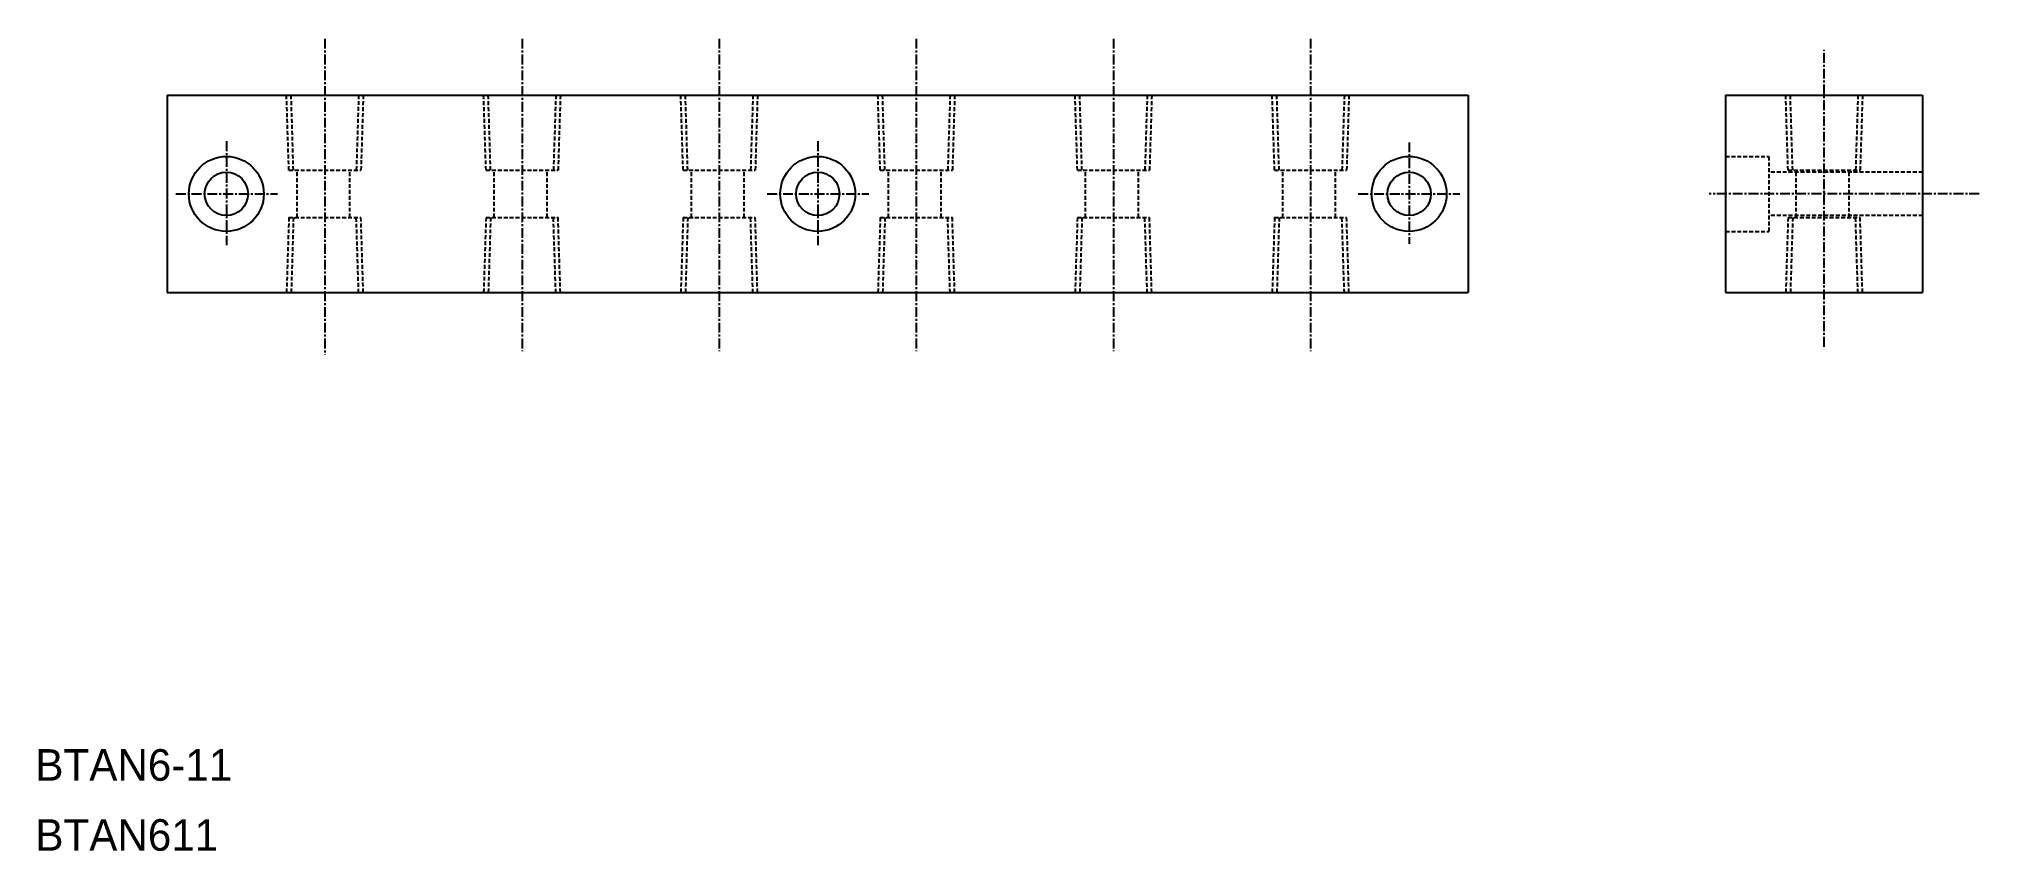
# Model space of a CAD drawing. Extents: x 4389 to 4635, y 17759 to 17862.
import ezdxf

# ---------------------------------------------------------------- set-up
doc = ezdxf.new("R2010")
doc.units = 0
doc.linetypes.add('CENTER', pattern=[2, 1.25, -0.25, 0.25, -0.25])
doc.linetypes.add('DASHED', pattern=[0.75, 0.5, -0.25])
doc.layers.get('0').update_dxf_attribs({"linetype": 'CONTINUOUS'})
doc.layers.add('CENTER', color=1, linetype='CENTER')

msp = doc.modelspace()

# ---------------------------------------------------------------- linework, layer by layer
at = {"color": 7, "linetype": 'CONTINUOUS'}
for p, q in [((4404.8, 17854.8), (4569.8, 17854.8)), ((4404.8, 17854.8), (4404.8, 17829.8)), ((4569.8, 17854.8), (4569.8, 17829.8)), ((4602.42, 17854.8), (4627.42, 17854.8)), ((4602.42, 17854.8), (4602.42, 17829.8)), ((4627.42, 17854.8), (4627.42, 17829.8)), ((4404.8, 17829.8), (4569.8, 17829.8)), ((4602.42, 17829.8), (4627.42, 17829.8))]:
    msp.add_line(p, q, dxfattribs=at)
at = {"color": 3, "linetype": 'DASHED'}
for p, q in [((4420.23, 17845.3), (4419.93, 17854.8)), ((4420.81, 17845.3), (4420.52, 17854.82)), ((4429.08, 17854.82), (4428.78, 17845.3)), ((4429.66, 17854.8), (4429.37, 17845.3)), ((4445.23, 17845.3), (4444.93, 17854.8)), ((4445.81, 17845.3), (4445.52, 17854.82)), ((4454.08, 17854.82), (4453.78, 17845.3)), ((4454.66, 17854.8), (4454.37, 17845.3)), ((4470.23, 17845.3), (4469.93, 17854.8)), ((4470.81, 17845.3), (4470.52, 17854.82)), ((4479.08, 17854.82), (4478.78, 17845.3)), ((4479.66, 17854.8), (4479.37, 17845.3)), ((4495.23, 17845.3), (4494.93, 17854.8)), ((4495.81, 17845.3), (4495.52, 17854.82)), ((4504.08, 17854.82), (4503.78, 17845.3)), ((4504.66, 17854.8), (4504.37, 17845.3)), ((4520.23, 17845.3), (4519.93, 17854.8)), ((4520.81, 17845.3), (4520.52, 17854.82)), ((4529.08, 17854.82), (4528.78, 17845.3)), ((4529.66, 17854.8), (4529.37, 17845.3)), ((4545.23, 17845.3), (4544.93, 17854.8)), ((4545.81, 17845.3), (4545.52, 17854.82)), ((4554.08, 17854.82), (4553.78, 17845.3)), ((4554.66, 17854.8), (4554.37, 17845.3)), ((4610.35, 17845.3), (4610.06, 17854.8)), ((4610.94, 17845.3), (4610.64, 17854.82)), ((4619.21, 17854.82), (4618.91, 17845.3)), ((4619.79, 17854.8), (4619.49, 17845.3)), ((4420.23, 17845.3), (4429.37, 17845.3)), ((4421.27, 17839.3), (4421.27, 17845.3)), ((4427.97, 17839.3), (4427.97, 17845.3)), ((4445.23, 17845.3), (4454.37, 17845.3)), ((4446.27, 17839.3), (4446.27, 17845.3)), ((4452.97, 17839.3), (4452.97, 17845.3)), ((4470.23, 17845.3), (4479.37, 17845.3)), ((4471.27, 17839.3), (4471.27, 17845.3)), ((4477.97, 17839.3), (4477.97, 17845.3)), ((4495.23, 17845.3), (4504.37, 17845.3)), ((4496.27, 17839.3), (4496.27, 17845.3)), ((4502.97, 17839.3), (4502.97, 17845.3)), ((4520.23, 17845.3), (4529.37, 17845.3)), ((4521.27, 17839.3), (4521.27, 17845.3)), ((4527.97, 17839.3), (4527.97, 17845.3)), ((4545.23, 17845.3), (4554.37, 17845.3)), ((4546.27, 17839.3), (4546.27, 17845.3)), ((4552.97, 17839.3), (4552.97, 17845.3)), ((4602.42, 17847.05), (4607.92, 17847.05)), ((4607.92, 17847.05), (4607.92, 17837.55)), ((4610.35, 17845.3), (4619.49, 17845.3)), ((4611.39, 17839.3), (4611.39, 17845.3)), ((4618.09, 17839.3), (4618.09, 17845.3)), ((4627.42, 17845.05), (4607.92, 17845.05)), ((4420.23, 17839.3), (4419.93, 17829.8)), ((4420.23, 17839.3), (4429.37, 17839.3)), ((4420.81, 17839.3), (4420.52, 17829.78)), ((4429.08, 17829.78), (4428.78, 17839.3)), ((4429.66, 17829.8), (4429.37, 17839.3)), ((4445.23, 17839.3), (4444.93, 17829.8)), ((4445.23, 17839.3), (4454.37, 17839.3)), ((4445.81, 17839.3), (4445.52, 17829.78)), ((4454.08, 17829.78), (4453.78, 17839.3)), ((4454.66, 17829.8), (4454.37, 17839.3)), ((4470.23, 17839.3), (4469.93, 17829.8)), ((4470.23, 17839.3), (4479.37, 17839.3)), ((4470.81, 17839.3), (4470.52, 17829.78)), ((4479.08, 17829.78), (4478.78, 17839.3)), ((4479.66, 17829.8), (4479.37, 17839.3)), ((4495.23, 17839.3), (4494.93, 17829.8)), ((4495.23, 17839.3), (4504.37, 17839.3)), ((4495.81, 17839.3), (4495.52, 17829.78)), ((4504.08, 17829.78), (4503.78, 17839.3)), ((4504.66, 17829.8), (4504.37, 17839.3)), ((4520.23, 17839.3), (4519.93, 17829.8)), ((4520.23, 17839.3), (4529.37, 17839.3)), ((4520.81, 17839.3), (4520.52, 17829.78)), ((4529.08, 17829.78), (4528.78, 17839.3)), ((4529.66, 17829.8), (4529.37, 17839.3)), ((4545.23, 17839.3), (4544.93, 17829.8)), ((4545.23, 17839.3), (4554.37, 17839.3)), ((4545.81, 17839.3), (4545.52, 17829.78)), ((4554.08, 17829.78), (4553.78, 17839.3)), ((4554.66, 17829.8), (4554.37, 17839.3)), ((4627.42, 17839.55), (4607.92, 17839.55)), ((4610.35, 17839.3), (4610.06, 17829.8)), ((4610.35, 17839.3), (4619.49, 17839.3)), ((4610.94, 17839.3), (4610.64, 17829.78)), ((4619.21, 17829.78), (4618.91, 17839.3)), ((4619.79, 17829.8), (4619.49, 17839.3)), ((4602.42, 17837.55), (4607.92, 17837.55))]:
    msp.add_line(p, q, dxfattribs=at)
msp.add_line((4608.67, 17829.8), (4608.67, 17829.8))
at = {"color": 7, "linetype": 'CONTINUOUS'}
for centre, radius in [((4412.3, 17842.3), 4.75), ((4562.3, 17842.3), 4.75), ((4412.3, 17842.3), 2.75), ((4562.3, 17842.3), 2.75)]:
    msp.add_circle(centre, radius, dxfattribs=at)
for radius in [4.75, 2.75]:
    msp.add_circle((4487.3, 17842.3), radius)
at = {"layer": 'CENTER', "color": 1, "linetype": 'CENTER'}
for p, q in [((4424.8, 17861.96), (4424.8, 17821.92)), ((4449.8, 17861.96), (4449.8, 17822.35)), ((4474.8, 17861.96), (4474.8, 17822.35)), ((4499.8, 17861.96), (4499.8, 17822.35)), ((4524.8, 17861.96), (4524.8, 17822.35)), ((4549.8, 17861.96), (4549.8, 17822.35)), ((4614.92, 17822.92), (4614.92, 17860.55)), ((4412.3, 17848.97), (4412.3, 17835.79)), ((4487.3, 17848.97), (4487.3, 17835.79)), ((4562.3, 17848.82), (4562.3, 17835.95)), ((4405.9, 17842.3), (4418.77, 17842.3)), ((4480.9, 17842.3), (4493.77, 17842.3)), ((4555.85, 17842.3), (4568.72, 17842.3)), ((4634.59, 17842.3), (4600.33, 17842.3))]:
    msp.add_line(p, q, dxfattribs=at)

# ---------------------------------------------------------------- texts
at = {"color": 7, "linetype": 'CONTINUOUS'}
for s, p in [('BTAN6-11', (4388.08, 17767.92)), ('BTAN611', (4388.08, 17759.04))]:
    msp.add_text(s, height=4, dxfattribs=at).set_placement(p)

doc.saveas('drawing.dxf')
